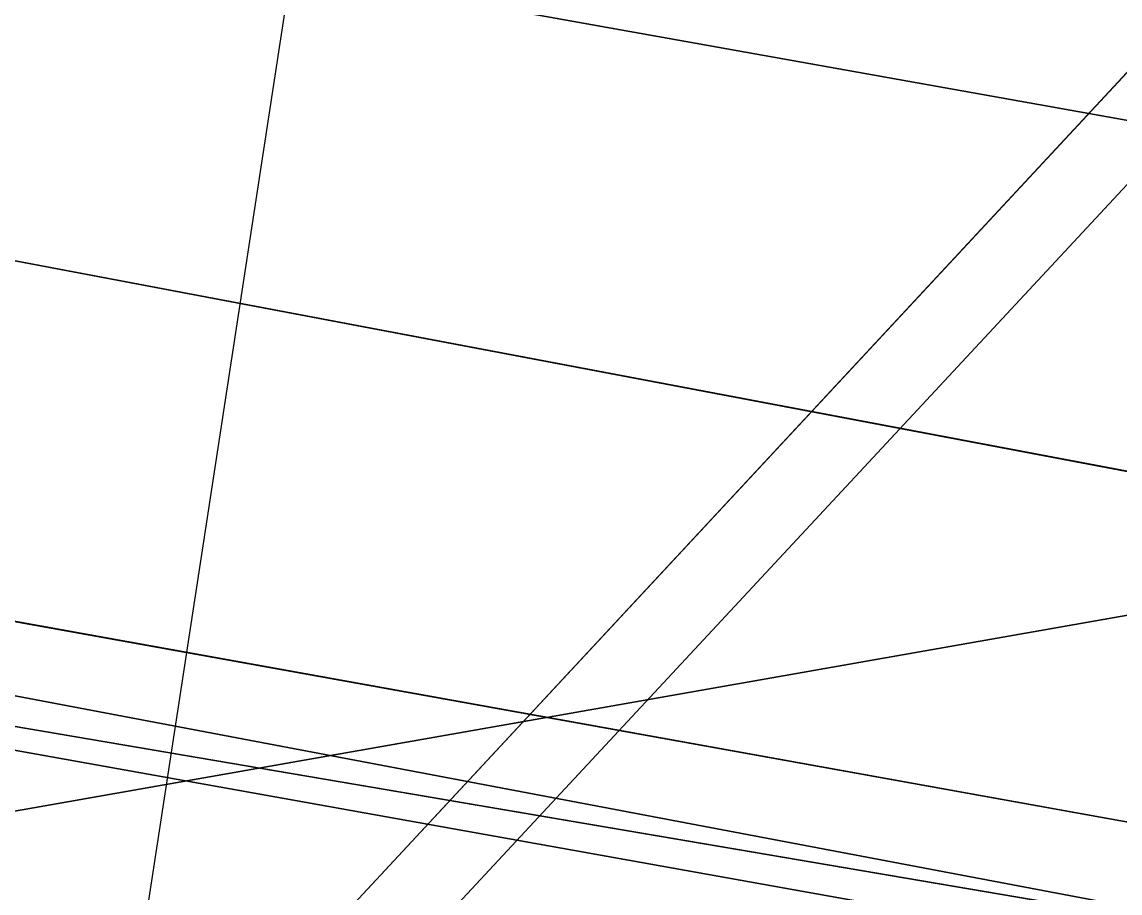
# Model space of a CAD drawing. Header units: metres. Extents: x 503497 to 504361, y 6966567 to 6966857.
# Drawn here: x 504125.481 to 504126.009, y 6966707.852 to 6966708.272 of the extents above; entities that cross this region are included whole.
import ezdxf

# ---------------------------------------------------------------- set-up
doc = ezdxf.new("R2010")
doc.units = ezdxf.units.M

msp = doc.modelspace()

# ---------------------------------------------------------------- linework, layer by layer
at = {"layer": 'SHADOW_APPROVED_20260111T072000'}
msp.add_lwpolyline([(504124.9683, 6966704.1079), (504125.9354, 6966710.4181), (504052.7616, 6966725.3221), (504051.7945, 6966719.0119), (504124.9683, 6966704.1079)], close=True, dxfattribs=at)
msp.add_lwpolyline([(504124.6436, 6966689.8311), (504125.6223, 6966696.1052), (504122.7613, 6966696.5515), (504123.3955, 6966700.6171), (504123.6735, 6966701.1907), (504124.1841, 6966701.6081), (504124.6865, 6966701.7525), (504126.4679, 6966701.5261), (504126.6349, 6966702.5968), (504125.8564, 6966702.7697), (504125.4218, 6966703.0603), (504125.0625, 6966703.6133), (504124.9683, 6966704.1079), (504125.9354, 6966710.4181), (504127.8093, 6966710.1258), (504128.3574, 6966713.6393), (504140.8554, 6966711.6898), (504140.8554, 6966711.6898), (504140.7719, 6966711.1544), (504144.1851, 6966710.622), (504144.5661, 6966713.0647), (504153.1826, 6966711.7206), (504152.9477, 6966710.2148), (504167.8718, 6966707.8869)], dxfattribs=at)
at = {"layer": 'SHADOW_APPROVED_20260114T072400'}
for points in [[(504124.9683, 6966704.1079), (504125.9354, 6966710.4181), (504053.927, 6966724.0568), (504052.9599, 6966717.7466), (504124.9683, 6966704.1079)], [(504169.7774, 6966699.9974), (504169.5259, 6966699.8139), (504097.5175, 6966713.4526), (504097.769, 6966713.6361), (504169.7774, 6966699.9974)], [(504169.5259, 6966699.8139), (504168.8949, 6966699.7238), (504096.8865, 6966713.3625), (504097.5175, 6966713.4526), (504169.5259, 6966699.8139)], [(504168.8949, 6966699.7238), (504168.6104, 6966697.9001), (504096.602, 6966711.5388), (504096.8865, 6966713.3625), (504168.8949, 6966699.7238)]]:
    msp.add_lwpolyline(points, close=True, dxfattribs=at)
msp.add_lwpolyline([(504124.6436, 6966689.8311), (504125.6223, 6966696.1052), (504122.7613, 6966696.5515), (504123.3955, 6966700.6171), (504123.6735, 6966701.1907), (504124.1841, 6966701.6081), (504124.6865, 6966701.7525), (504126.4679, 6966701.5261), (504126.6349, 6966702.5968), (504125.8564, 6966702.7697), (504125.4218, 6966703.0603), (504125.0625, 6966703.6133), (504124.9683, 6966704.1079), (504125.9354, 6966710.4181), (504127.8093, 6966710.1258), (504128.3574, 6966713.6393), (504140.8554, 6966711.6898), (504140.8554, 6966711.6898), (504140.7719, 6966711.1544), (504144.1851, 6966710.622), (504144.5661, 6966713.0647), (504153.1826, 6966711.7206), (504152.9477, 6966710.2148), (504167.8718, 6966707.8869)], dxfattribs=at)
at = {"layer": 'SHADOW_APPROVED_20260122T071500'}
for points in [[(504124.9683, 6966704.1079), (504125.9354, 6966710.4181), (504043.3689, 6966725.1862), (504042.4018, 6966718.876), (504124.9683, 6966704.1079)], [(504170.7929, 6966705.4089), (504170.0047, 6966700.3561), (504087.4382, 6966715.1242), (504088.2264, 6966720.177), (504170.7929, 6966705.4089)], [(504170.0047, 6966700.3561), (504169.7774, 6966699.9974), (504087.2109, 6966714.7655), (504087.4382, 6966715.1242), (504170.0047, 6966700.3561)], [(504169.7774, 6966699.9974), (504169.5259, 6966699.8139), (504086.9594, 6966714.582), (504087.2109, 6966714.7655), (504169.7774, 6966699.9974)]]:
    msp.add_lwpolyline(points, close=True, dxfattribs=at)
msp.add_lwpolyline([(504124.6436, 6966689.8311), (504125.6223, 6966696.1052), (504122.7613, 6966696.5515), (504123.3955, 6966700.6171), (504123.6735, 6966701.1907), (504124.1841, 6966701.6081), (504124.6865, 6966701.7525), (504126.4679, 6966701.5261), (504126.6349, 6966702.5968), (504125.8564, 6966702.7697), (504125.4218, 6966703.0603), (504125.0625, 6966703.6133), (504124.9683, 6966704.1079), (504125.9354, 6966710.4181), (504127.8093, 6966710.1258), (504128.3574, 6966713.6393), (504140.8554, 6966711.6898), (504140.8554, 6966711.6898), (504140.7719, 6966711.1544), (504144.1851, 6966710.622), (504144.5661, 6966713.0647), (504153.1826, 6966711.7206), (504152.9477, 6966710.2148), (504167.8718, 6966707.8869)], dxfattribs=at)
at = {"layer": 'SHADOW_APPROVED_20260124T072500'}
msp.add_lwpolyline([(504124.9683, 6966704.1079), (504125.9354, 6966710.4181), (504049.6923, 6966722.1331), (504048.7252, 6966715.8229), (504124.9683, 6966704.1079)], close=True, dxfattribs=at)
msp.add_lwpolyline([(504124.6436, 6966689.8311), (504125.6223, 6966696.1052), (504122.7613, 6966696.5515), (504123.3955, 6966700.6171), (504123.6735, 6966701.1907), (504124.1841, 6966701.6081), (504124.6865, 6966701.7525), (504126.4679, 6966701.5261), (504126.6349, 6966702.5968), (504125.8564, 6966702.7697), (504125.4218, 6966703.0603), (504125.0625, 6966703.6133), (504124.9683, 6966704.1079), (504125.9354, 6966710.4181), (504127.8093, 6966710.1258), (504128.3574, 6966713.6393), (504140.8554, 6966711.6898), (504140.8554, 6966711.6898), (504140.7719, 6966711.1544), (504144.1851, 6966710.622), (504144.5661, 6966713.0647), (504153.1826, 6966711.7206), (504152.9477, 6966710.2148), (504167.8718, 6966707.8869)], dxfattribs=at)
at = {"layer": 'SHADOW_APPROVED_20260126T071100'}
for points in [[(504124.9683, 6966704.1079), (504125.9354, 6966710.4181), (504037.5103, 6966725.4639), (504036.5432, 6966719.1537), (504124.9683, 6966704.1079)], [(504170.7929, 6966705.4089), (504170.0047, 6966700.3561), (504081.5796, 6966715.4019), (504082.3678, 6966720.4547), (504170.7929, 6966705.4089)], [(504170.0047, 6966700.3561), (504169.7774, 6966699.9974), (504081.3523, 6966715.0432), (504081.5796, 6966715.4019), (504170.0047, 6966700.3561)]]:
    msp.add_lwpolyline(points, close=True, dxfattribs=at)
msp.add_lwpolyline([(504124.6436, 6966689.8311), (504125.6223, 6966696.1052), (504122.7613, 6966696.5515), (504123.3955, 6966700.6171), (504123.6735, 6966701.1907), (504124.1841, 6966701.6081), (504124.6865, 6966701.7525), (504126.4679, 6966701.5261), (504126.6349, 6966702.5968), (504125.8564, 6966702.7697), (504125.4218, 6966703.0603), (504125.0625, 6966703.6133), (504124.9683, 6966704.1079), (504125.9354, 6966710.4181), (504127.8093, 6966710.1258), (504128.3574, 6966713.6393), (504140.8554, 6966711.6898), (504140.8554, 6966711.6898), (504140.7719, 6966711.1544), (504144.1851, 6966710.622), (504144.5661, 6966713.0647), (504153.1826, 6966711.7206), (504152.9477, 6966710.2148), (504167.8718, 6966707.8869)], dxfattribs=at)
at = {"layer": 'SHADOW_APPROVED_20260127T071900'}
msp.add_lwpolyline([(504124.9683, 6966704.1079), (504125.9354, 6966710.4181), (504043.5925, 6966722.9107), (504042.6254, 6966716.6005), (504124.9683, 6966704.1079)], close=True, dxfattribs=at)
msp.add_lwpolyline([(504124.6436, 6966689.8311), (504125.6223, 6966696.1052), (504122.7613, 6966696.5515), (504123.3955, 6966700.6171), (504123.6735, 6966701.1907), (504124.1841, 6966701.6081), (504124.6865, 6966701.7525), (504126.4679, 6966701.5261), (504126.6349, 6966702.5968), (504125.8564, 6966702.7697), (504125.4218, 6966703.0603), (504125.0625, 6966703.6133), (504124.9683, 6966704.1079), (504125.9354, 6966710.4181), (504127.8093, 6966710.1258), (504128.3574, 6966713.6393), (504140.8554, 6966711.6898), (504140.8554, 6966711.6898), (504140.7719, 6966711.1544), (504144.1851, 6966710.622), (504144.5661, 6966713.0647), (504153.1826, 6966711.7206), (504152.9477, 6966710.2148), (504167.8718, 6966707.8869)], dxfattribs=at)
at = {"layer": 'SHADOW_APPROVED_20260129T071100'}
msp.add_lwpolyline([(504124.9683, 6966704.1079), (504125.9354, 6966710.4181), (504035.4897, 6966724.6369), (504034.5226, 6966718.3267), (504124.9683, 6966704.1079)], close=True, dxfattribs=at)
msp.add_lwpolyline([(504124.6436, 6966689.8311), (504125.6223, 6966696.1052), (504122.7613, 6966696.5515), (504123.3955, 6966700.6171), (504123.6735, 6966701.1907), (504124.1841, 6966701.6081), (504124.6865, 6966701.7525), (504126.4679, 6966701.5261), (504126.6349, 6966702.5968), (504125.8564, 6966702.7697), (504125.4218, 6966703.0603), (504125.0625, 6966703.6133), (504124.9683, 6966704.1079), (504125.9354, 6966710.4181), (504127.8093, 6966710.1258), (504128.3574, 6966713.6393), (504140.8554, 6966711.6898), (504140.8554, 6966711.6898), (504140.7719, 6966711.1544), (504144.1851, 6966710.622), (504144.5661, 6966713.0647), (504153.1826, 6966711.7206), (504152.9477, 6966710.2148), (504167.8718, 6966707.8869)], dxfattribs=at)
at = {"layer": 'SHADOW_APPROVED_20260130T071100'}
msp.add_lwpolyline([(504124.9683, 6966704.1079), (504125.9354, 6966710.4181), (504034.8035, 6966724.3323), (504033.8364, 6966718.0221), (504124.9683, 6966704.1079)], close=True, dxfattribs=at)
msp.add_lwpolyline([(504124.6436, 6966689.8311), (504125.6223, 6966696.1052), (504122.7613, 6966696.5515), (504123.3955, 6966700.6171), (504123.6735, 6966701.1907), (504124.1841, 6966701.6081), (504124.6865, 6966701.7525), (504126.4679, 6966701.5261), (504126.6349, 6966702.5968), (504125.8564, 6966702.7697), (504125.4218, 6966703.0603), (504125.0625, 6966703.6133), (504124.9683, 6966704.1079), (504125.9354, 6966710.4181), (504127.8093, 6966710.1258), (504128.3574, 6966713.6393), (504140.8554, 6966711.6898), (504140.8554, 6966711.6898), (504140.7719, 6966711.1544), (504144.1851, 6966710.622), (504144.5661, 6966713.0647), (504153.1826, 6966711.7206), (504152.9477, 6966710.2148), (504167.8718, 6966707.8869)], dxfattribs=at)
at = {"layer": 'SHADOW_APPROVED_20260203T070000'}
msp.add_lwpolyline([(504124.9683, 6966704.1079), (504125.9354, 6966710.4181), (504019.9112, 6966726.7195), (504018.9441, 6966720.4093), (504124.9683, 6966704.1079)], close=True, dxfattribs=at)
msp.add_lwpolyline([(504124.6436, 6966689.8311), (504125.6223, 6966696.1052), (504122.7613, 6966696.5515), (504123.3955, 6966700.6171), (504123.6735, 6966701.1907), (504124.1841, 6966701.6081), (504124.6865, 6966701.7525), (504126.4679, 6966701.5261), (504126.6349, 6966702.5968), (504125.8564, 6966702.7697), (504125.4218, 6966703.0603), (504125.0625, 6966703.6133), (504124.9683, 6966704.1079), (504125.9354, 6966710.4181), (504127.8093, 6966710.1258), (504128.3574, 6966713.6393), (504140.8554, 6966711.6898), (504140.8554, 6966711.6898), (504140.7719, 6966711.1544), (504144.1851, 6966710.622), (504144.5661, 6966713.0647), (504153.1826, 6966711.7206), (504152.9477, 6966710.2148), (504167.8718, 6966707.8869)], dxfattribs=at)
at = {"layer": 'SHADOW_APPROVED_20260314T074000'}
msp.add_lwpolyline([(504124.6436, 6966689.8311), (504125.6223, 6966696.1052), (504122.7613, 6966696.5515), (504123.3955, 6966700.6171), (504123.6735, 6966701.1907), (504124.1841, 6966701.6081), (504124.6865, 6966701.7525), (504126.4679, 6966701.5261), (504126.6349, 6966702.5968), (504125.8564, 6966702.7697), (504125.4218, 6966703.0603), (504125.0625, 6966703.6133), (504124.9683, 6966704.1079), (504125.9354, 6966710.4181), (504127.8093, 6966710.1258), (504128.3574, 6966713.6393), (504140.8554, 6966711.6898), (504140.8554, 6966711.6898), (504140.7719, 6966711.1544), (504144.1851, 6966710.622), (504144.5661, 6966713.0647), (504153.1826, 6966711.7206), (504152.9477, 6966710.2148), (504167.8718, 6966707.8869)], dxfattribs=at)
for points in [[(504137.1539, 6966693.1239), (504139.8525, 6966710.4238), (504044.338, 6966693.6006), (504041.6394, 6966676.3007), (504137.1539, 6966693.1239)], [(504139.8525, 6966710.4238), (504143.9181, 6966709.7896), (504048.4036, 6966692.9664), (504044.338, 6966693.6006), (504139.8525, 6966710.4238)], [(504139.8525, 6966710.4238), (504139.8525, 6966710.4238), (504044.338, 6966693.6006), (504044.338, 6966693.6006), (504139.8525, 6966710.4238)], [(504124.9683, 6966704.1079), (504125.9354, 6966710.4181), (504038.1809, 6966694.9617), (504037.2138, 6966688.6515), (504124.9683, 6966704.1079)]]:
    msp.add_lwpolyline(points, close=True, dxfattribs=at)
at = {"layer": 'SHADOW_APPROVED_20260426T070000'}
msp.add_lwpolyline([(504124.6436, 6966689.8311), (504125.6223, 6966696.1052), (504122.7613, 6966696.5515), (504123.3955, 6966700.6171), (504123.6735, 6966701.1907), (504124.1841, 6966701.6081), (504124.6865, 6966701.7525), (504126.4679, 6966701.5261), (504126.6349, 6966702.5968), (504125.8564, 6966702.7697), (504125.4218, 6966703.0603), (504125.0625, 6966703.6133), (504124.9683, 6966704.1079), (504125.9354, 6966710.4181), (504127.8093, 6966710.1258), (504128.3574, 6966713.6393), (504140.8554, 6966711.6898), (504140.8554, 6966711.6898), (504140.7719, 6966711.1544), (504144.1851, 6966710.622), (504144.5661, 6966713.0647), (504153.1826, 6966711.7206), (504152.9477, 6966710.2148), (504167.8718, 6966707.8869)], dxfattribs=at)
msp.add_lwpolyline([(504124.9683, 6966704.1079), (504125.9354, 6966710.4181), (503908.8078, 6966628.3563), (503907.8407, 6966622.0461), (504124.9683, 6966704.1079)], close=True, dxfattribs=at)
at = {"layer": 'SHADOW_APPROVED_20260621T090000'}
for points in [[(504146.9294, 6966730.7425), (504146.7781, 6966729.7721), (504082.7917, 6966660.9576), (504082.943, 6966661.928), (504146.9294, 6966730.7425)], [(504149.9912, 6966730.2649), (504146.9294, 6966730.7425), (504082.943, 6966661.928), (504086.0048, 6966661.4504), (504149.9912, 6966730.2649)], [(504127.8093, 6966710.1258), (504128.3574, 6966713.6393), (504069.8411, 6966650.7077), (504069.293, 6966647.1942), (504127.8093, 6966710.1258)], [(504124.9683, 6966704.1079), (504125.9354, 6966710.4181), (504067.4191, 6966647.4865), (504066.452, 6966641.1763), (504124.9683, 6966704.1079)], [(504125.9354, 6966710.4181), (504127.8093, 6966710.1258), (504069.293, 6966647.1942), (504067.4191, 6966647.4865), (504125.9354, 6966710.4181)]]:
    msp.add_lwpolyline(points, close=True, dxfattribs=at)
msp.add_lwpolyline([(504124.6436, 6966689.8311), (504125.6223, 6966696.1052), (504122.7613, 6966696.5515), (504123.3955, 6966700.6171), (504123.6735, 6966701.1907), (504124.1841, 6966701.6081), (504124.6865, 6966701.7525), (504126.4679, 6966701.5261), (504126.6349, 6966702.5968), (504125.8564, 6966702.7697), (504125.4218, 6966703.0603), (504125.0625, 6966703.6133), (504124.9683, 6966704.1079), (504125.9354, 6966710.4181), (504127.8093, 6966710.1258), (504128.3574, 6966713.6393), (504140.8554, 6966711.6898), (504140.8554, 6966711.6898), (504140.7719, 6966711.1544), (504144.1851, 6966710.622), (504144.5661, 6966713.0647), (504153.1826, 6966711.7206), (504152.9477, 6966710.2148), (504167.8718, 6966707.8869)], dxfattribs=at)
at = {"layer": 'SHADOW_APPROVED_20260621T120000'}
msp.add_lwpolyline([(504124.6436, 6966689.8311), (504125.6223, 6966696.1052), (504122.7613, 6966696.5515), (504123.3955, 6966700.6171), (504123.6735, 6966701.1907), (504124.1841, 6966701.6081), (504124.6865, 6966701.7525), (504126.4679, 6966701.5261), (504126.6349, 6966702.5968), (504125.8564, 6966702.7697), (504125.4218, 6966703.0603), (504125.0625, 6966703.6133), (504124.9683, 6966704.1079), (504125.9354, 6966710.4181), (504127.8093, 6966710.1258), (504128.3574, 6966713.6393), (504140.8554, 6966711.6898), (504140.8554, 6966711.6898), (504140.7719, 6966711.1544), (504144.1851, 6966710.622), (504144.5661, 6966713.0647), (504153.1826, 6966711.7206), (504152.9477, 6966710.2148), (504167.8718, 6966707.8869)], dxfattribs=at)
msp.add_lwpolyline([(504124.9683, 6966704.1079), (504125.9354, 6966710.4181), (504128.5564, 6966661.7453), (504127.5893, 6966655.4351), (504124.9683, 6966704.1079)], close=True, dxfattribs=at)
at = {"layer": 'SHADOW_APPROVED_20260621T140000'}
msp.add_lwpolyline([(504124.6436, 6966689.8311), (504125.6223, 6966696.1052), (504122.7613, 6966696.5515), (504123.3955, 6966700.6171), (504123.6735, 6966701.1907), (504124.1841, 6966701.6081), (504124.6865, 6966701.7525), (504126.4679, 6966701.5261), (504126.6349, 6966702.5968), (504125.8564, 6966702.7697), (504125.4218, 6966703.0603), (504125.0625, 6966703.6133), (504124.9683, 6966704.1079), (504125.9354, 6966710.4181), (504127.8093, 6966710.1258), (504128.3574, 6966713.6393), (504140.8554, 6966711.6898), (504140.8554, 6966711.6898), (504140.7719, 6966711.1544), (504144.1851, 6966710.622), (504144.5661, 6966713.0647), (504153.1826, 6966711.7206), (504152.9477, 6966710.2148), (504167.8718, 6966707.8869)], dxfattribs=at)
msp.add_lwpolyline([(504124.9683, 6966704.1079), (504125.9354, 6966710.4181), (504164.8451, 6966654.6121), (504163.878, 6966648.3019), (504124.9683, 6966704.1079)], close=True, dxfattribs=at)
at = {"layer": 'SHADOW_APPROVED_20260621T150000'}
msp.add_lwpolyline([(504124.6436, 6966689.8311), (504125.6223, 6966696.1052), (504122.7613, 6966696.5515), (504123.3955, 6966700.6171), (504123.6735, 6966701.1907), (504124.1841, 6966701.6081), (504124.6865, 6966701.7525), (504126.4679, 6966701.5261), (504126.6349, 6966702.5968), (504125.8564, 6966702.7697), (504125.4218, 6966703.0603), (504125.0625, 6966703.6133), (504124.9683, 6966704.1079), (504125.9354, 6966710.4181), (504127.8093, 6966710.1258), (504128.3574, 6966713.6393), (504140.8554, 6966711.6898), (504140.8554, 6966711.6898), (504140.7719, 6966711.1544), (504144.1851, 6966710.622), (504144.5661, 6966713.0647), (504153.1826, 6966711.7206), (504152.9477, 6966710.2148), (504167.8718, 6966707.8869)], dxfattribs=at)
msp.add_lwpolyline([(504124.9683, 6966704.1079), (504125.9354, 6966710.4181), (504199.2155, 6966641.4153), (504198.2484, 6966635.1051), (504124.9683, 6966704.1079)], close=True, dxfattribs=at)
at = {"layer": 'SHADOW_APPROVED_20260621T160000'}
msp.add_lwpolyline([(504124.6436, 6966689.8311), (504125.6223, 6966696.1052), (504122.7613, 6966696.5515), (504123.3955, 6966700.6171), (504123.6735, 6966701.1907), (504124.1841, 6966701.6081), (504124.6865, 6966701.7525), (504126.4679, 6966701.5261), (504126.6349, 6966702.5968), (504125.8564, 6966702.7697), (504125.4218, 6966703.0603), (504125.0625, 6966703.6133), (504124.9683, 6966704.1079), (504125.9354, 6966710.4181), (504127.8093, 6966710.1258), (504128.3574, 6966713.6393), (504140.8554, 6966711.6898), (504140.8554, 6966711.6898), (504140.7719, 6966711.1544), (504144.1851, 6966710.622), (504144.5661, 6966713.0647), (504153.1826, 6966711.7206), (504152.9477, 6966710.2148), (504167.8718, 6966707.8869)], dxfattribs=at)
msp.add_lwpolyline([(504124.9683, 6966704.1079), (504125.9354, 6966710.4181), (504294.1916, 6966597.3183), (504293.2245, 6966591.0081), (504124.9683, 6966704.1079)], close=True, dxfattribs=at)
at = {"layer": 'SHADOW_APPROVED_20261019T053000'}
msp.add_lwpolyline([(504124.9683, 6966704.1079), (504125.9354, 6966710.4181), (503549.1797, 6966802.5509), (503548.2126, 6966796.2407), (504124.9683, 6966704.1079)], close=True, dxfattribs=at)
msp.add_lwpolyline([(504124.6436, 6966689.8311), (504125.6223, 6966696.1052), (504122.7613, 6966696.5515), (504123.3955, 6966700.6171), (504123.6735, 6966701.1907), (504124.1841, 6966701.6081), (504124.6865, 6966701.7525), (504126.4679, 6966701.5261), (504126.6349, 6966702.5968), (504125.8564, 6966702.7697), (504125.4218, 6966703.0603), (504125.0625, 6966703.6133), (504124.9683, 6966704.1079), (504125.9354, 6966710.4181), (504127.8093, 6966710.1258), (504128.3574, 6966713.6393), (504140.8554, 6966711.6898), (504140.8554, 6966711.6898), (504140.7719, 6966711.1544), (504144.1851, 6966710.622), (504144.5661, 6966713.0647), (504153.1826, 6966711.7206), (504152.9477, 6966710.2148), (504167.8718, 6966707.8869)], dxfattribs=at)
at = {"layer": 'SHADOW_APPROVED_20261112T063500'}
msp.add_lwpolyline([(504124.9683, 6966704.1079), (504125.9354, 6966710.4181), (504027.6571, 6966726.3723), (504026.69, 6966720.0621), (504124.9683, 6966704.1079)], close=True, dxfattribs=at)
msp.add_lwpolyline([(504124.6436, 6966689.8311), (504125.6223, 6966696.1052), (504122.7613, 6966696.5515), (504123.3955, 6966700.6171), (504123.6735, 6966701.1907), (504124.1841, 6966701.6081), (504124.6865, 6966701.7525), (504126.4679, 6966701.5261), (504126.6349, 6966702.5968), (504125.8564, 6966702.7697), (504125.4218, 6966703.0603), (504125.0625, 6966703.6133), (504124.9683, 6966704.1079), (504125.9354, 6966710.4181), (504127.8093, 6966710.1258), (504128.3574, 6966713.6393), (504140.8554, 6966711.6898), (504140.8554, 6966711.6898), (504140.7719, 6966711.1544), (504144.1851, 6966710.622), (504144.5661, 6966713.0647), (504153.1826, 6966711.7206), (504152.9477, 6966710.2148), (504167.8718, 6966707.8869)], dxfattribs=at)
at = {"layer": 'SHADOW_APPROVED_20261113T063500'}
msp.add_lwpolyline([(504124.9683, 6966704.1079), (504125.9354, 6966710.4181), (504028.1253, 6966726.7878), (504027.1582, 6966720.4776), (504124.9683, 6966704.1079)], close=True, dxfattribs=at)
msp.add_lwpolyline([(504124.6436, 6966689.8311), (504125.6223, 6966696.1052), (504122.7613, 6966696.5515), (504123.3955, 6966700.6171), (504123.6735, 6966701.1907), (504124.1841, 6966701.6081), (504124.6865, 6966701.7525), (504126.4679, 6966701.5261), (504126.6349, 6966702.5968), (504125.8564, 6966702.7697), (504125.4218, 6966703.0603), (504125.0625, 6966703.6133), (504124.9683, 6966704.1079), (504125.9354, 6966710.4181), (504127.8093, 6966710.1258), (504128.3574, 6966713.6393), (504140.8554, 6966711.6898), (504140.8554, 6966711.6898), (504140.7719, 6966711.1544), (504144.1851, 6966710.622), (504144.5661, 6966713.0647), (504153.1826, 6966711.7206), (504152.9477, 6966710.2148), (504167.8718, 6966707.8869)], dxfattribs=at)
at = {"layer": 'SHADOW_APPROVED_20261122T065200'}
for points in [[(504124.9683, 6966704.1079), (504125.9354, 6966710.4181), (504045.7713, 6966724.8689), (504044.8042, 6966718.5587), (504124.9683, 6966704.1079)], [(504170.0047, 6966700.3561), (504169.7774, 6966699.9974), (504089.6133, 6966714.4482), (504089.8406, 6966714.8069), (504170.0047, 6966700.3561)], [(504169.7774, 6966699.9974), (504169.5259, 6966699.8139), (504089.3618, 6966714.2647), (504089.6133, 6966714.4482), (504169.7774, 6966699.9974)]]:
    msp.add_lwpolyline(points, close=True, dxfattribs=at)
msp.add_lwpolyline([(504124.6436, 6966689.8311), (504125.6223, 6966696.1052), (504122.7613, 6966696.5515), (504123.3955, 6966700.6171), (504123.6735, 6966701.1907), (504124.1841, 6966701.6081), (504124.6865, 6966701.7525), (504126.4679, 6966701.5261), (504126.6349, 6966702.5968), (504125.8564, 6966702.7697), (504125.4218, 6966703.0603), (504125.0625, 6966703.6133), (504124.9683, 6966704.1079), (504125.9354, 6966710.4181), (504127.8093, 6966710.1258), (504128.3574, 6966713.6393), (504140.8554, 6966711.6898), (504140.8554, 6966711.6898), (504140.7719, 6966711.1544), (504144.1851, 6966710.622), (504144.5661, 6966713.0647), (504153.1826, 6966711.7206), (504152.9477, 6966710.2148), (504167.8718, 6966707.8869)], dxfattribs=at)
at = {"layer": 'SHADOW_APPROVED_20261123T070300'}
msp.add_lwpolyline([(504124.9683, 6966704.1079), (504125.9354, 6966710.4181), (504053.5385, 6966722.4246), (504052.5714, 6966716.1144), (504124.9683, 6966704.1079)], close=True, dxfattribs=at)
msp.add_lwpolyline([(504124.6436, 6966689.8311), (504125.6223, 6966696.1052), (504122.7613, 6966696.5515), (504123.3955, 6966700.6171), (504123.6735, 6966701.1907), (504124.1841, 6966701.6081), (504124.6865, 6966701.7525), (504126.4679, 6966701.5261), (504126.6349, 6966702.5968), (504125.8564, 6966702.7697), (504125.4218, 6966703.0603), (504125.0625, 6966703.6133), (504124.9683, 6966704.1079), (504125.9354, 6966710.4181), (504127.8093, 6966710.1258), (504128.3574, 6966713.6393), (504140.8554, 6966711.6898), (504140.8554, 6966711.6898), (504140.7719, 6966711.1544), (504144.1851, 6966710.622), (504144.5661, 6966713.0647), (504153.1826, 6966711.7206), (504152.9477, 6966710.2148), (504167.8718, 6966707.8869)], dxfattribs=at)
at = {"layer": 'SHADOW_APPROVED_20261221T090000'}
msp.add_lwpolyline([(504124.6436, 6966689.8311), (504125.6223, 6966696.1052), (504122.7613, 6966696.5515), (504123.3955, 6966700.6171), (504123.6735, 6966701.1907), (504124.1841, 6966701.6081), (504124.6865, 6966701.7525), (504126.4679, 6966701.5261), (504126.6349, 6966702.5968), (504125.8564, 6966702.7697), (504125.4218, 6966703.0603), (504125.0625, 6966703.6133), (504124.9683, 6966704.1079), (504125.9354, 6966710.4181), (504127.8093, 6966710.1258), (504128.3574, 6966713.6393), (504140.8554, 6966711.6898), (504140.8554, 6966711.6898), (504140.7719, 6966711.1544), (504144.1851, 6966710.622), (504144.5661, 6966713.0647), (504153.1826, 6966711.7206), (504152.9477, 6966710.2148), (504167.8718, 6966707.8869)], dxfattribs=at)
msp.add_lwpolyline([(504124.9683, 6966704.1079), (504125.9354, 6966710.4181), (504095.6807, 6966712.2175), (504094.7136, 6966705.9073), (504124.9683, 6966704.1079)], close=True, dxfattribs=at)
at = {"layer": 'SHADOW_APPROVED_20261221T120000'}
msp.add_lwpolyline([(504124.6436, 6966689.8311), (504125.6223, 6966696.1052), (504122.7613, 6966696.5515), (504123.3955, 6966700.6171), (504123.6735, 6966701.1907), (504124.1841, 6966701.6081), (504124.6865, 6966701.7525), (504126.4679, 6966701.5261), (504126.6349, 6966702.5968), (504125.8564, 6966702.7697), (504125.4218, 6966703.0603), (504125.0625, 6966703.6133), (504124.9683, 6966704.1079), (504125.9354, 6966710.4181), (504127.8093, 6966710.1258), (504128.3574, 6966713.6393), (504140.8554, 6966711.6898), (504140.8554, 6966711.6898), (504140.7719, 6966711.1544), (504144.1851, 6966710.622), (504144.5661, 6966713.0647), (504153.1826, 6966711.7206), (504152.9477, 6966710.2148), (504167.8718, 6966707.8869)], dxfattribs=at)
msp.add_lwpolyline([(504124.9683, 6966704.1079), (504125.9354, 6966710.4181), (504128.2079, 6966707.6873), (504127.2408, 6966701.3771), (504124.9683, 6966704.1079)], close=True, dxfattribs=at)
at = {"layer": 'SHADOW_APPROVED_20261221T150000'}
msp.add_lwpolyline([(504124.9683, 6966704.1079), (504125.9354, 6966710.4181), (504163.6293, 6966714.4384), (504162.6622, 6966708.1282), (504124.9683, 6966704.1079)], close=True, dxfattribs=at)
msp.add_lwpolyline([(504124.6436, 6966689.8311), (504125.6223, 6966696.1052), (504122.7613, 6966696.5515), (504123.3955, 6966700.6171), (504123.6735, 6966701.1907), (504124.1841, 6966701.6081), (504124.6865, 6966701.7525), (504126.4679, 6966701.5261), (504126.6349, 6966702.5968), (504125.8564, 6966702.7697), (504125.4218, 6966703.0603), (504125.0625, 6966703.6133), (504124.9683, 6966704.1079), (504125.9354, 6966710.4181), (504127.8093, 6966710.1258), (504128.3574, 6966713.6393), (504140.8554, 6966711.6898), (504140.8554, 6966711.6898), (504140.7719, 6966711.1544), (504144.1851, 6966710.622), (504144.5661, 6966713.0647), (504153.1826, 6966711.7206), (504152.9477, 6966710.2148), (504167.8718, 6966707.8869)], dxfattribs=at)
at = {"layer": 'SHADOW_APPROVED_20261221T160000'}
msp.add_lwpolyline([(504124.9683, 6966704.1079), (504125.9354, 6966710.4181), (504185.4972, 6966722.3699), (504184.5301, 6966716.0597), (504124.9683, 6966704.1079)], close=True, dxfattribs=at)
msp.add_lwpolyline([(504124.6436, 6966689.8311), (504125.6223, 6966696.1052), (504122.7613, 6966696.5515), (504123.3955, 6966700.6171), (504123.6735, 6966701.1907), (504124.1841, 6966701.6081), (504124.6865, 6966701.7525), (504126.4679, 6966701.5261), (504126.6349, 6966702.5968), (504125.8564, 6966702.7697), (504125.4218, 6966703.0603), (504125.0625, 6966703.6133), (504124.9683, 6966704.1079), (504125.9354, 6966710.4181), (504127.8093, 6966710.1258), (504128.3574, 6966713.6393), (504140.8554, 6966711.6898), (504140.8554, 6966711.6898), (504140.7719, 6966711.1544), (504144.1851, 6966710.622), (504144.5661, 6966713.0647), (504153.1826, 6966711.7206), (504152.9477, 6966710.2148), (504167.8718, 6966707.8869)], dxfattribs=at)
at = {"layer": 'SHADOW_APPROVED_20261221T170000'}
msp.add_lwpolyline([(504124.9683, 6966704.1079), (504125.9354, 6966710.4181), (504229.1353, 6966741.3057), (504228.1682, 6966734.9955), (504124.9683, 6966704.1079)], close=True, dxfattribs=at)
msp.add_lwpolyline([(504124.6436, 6966689.8311), (504125.6223, 6966696.1052), (504122.7613, 6966696.5515), (504123.3955, 6966700.6171), (504123.6735, 6966701.1907), (504124.1841, 6966701.6081), (504124.6865, 6966701.7525), (504126.4679, 6966701.5261), (504126.6349, 6966702.5968), (504125.8564, 6966702.7697), (504125.4218, 6966703.0603), (504125.0625, 6966703.6133), (504124.9683, 6966704.1079), (504125.9354, 6966710.4181), (504127.8093, 6966710.1258), (504128.3574, 6966713.6393), (504140.8554, 6966711.6898), (504140.8554, 6966711.6898), (504140.7719, 6966711.1544), (504144.1851, 6966710.622), (504144.5661, 6966713.0647), (504153.1826, 6966711.7206), (504152.9477, 6966710.2148), (504167.8718, 6966707.8869)], dxfattribs=at)
at = {"layer": 'SHADOW_COMPARATOR_RL48_20260111T072000'}
msp.add_lwpolyline([(504124.9683, 6966704.1079), (504125.9354, 6966710.4181), (504080.3081, 6966719.7115), (504079.341, 6966713.4013), (504124.9683, 6966704.1079)], close=True, dxfattribs=at)
msp.add_lwpolyline([(504124.6436, 6966689.8311), (504125.6223, 6966696.1052), (504122.7613, 6966696.5515), (504123.3955, 6966700.6171), (504123.6735, 6966701.1907), (504124.1841, 6966701.6081), (504124.6865, 6966701.7525), (504126.4679, 6966701.5261), (504126.6349, 6966702.5968), (504125.8564, 6966702.7697), (504125.4218, 6966703.0603), (504125.0625, 6966703.6133), (504124.9683, 6966704.1079), (504125.9354, 6966710.4181), (504127.8093, 6966710.1258), (504128.3574, 6966713.6393), (504140.8554, 6966711.6898), (504140.8554, 6966711.6898), (504140.7719, 6966711.1544), (504144.1851, 6966710.622), (504144.5661, 6966713.0647), (504153.1826, 6966711.7206), (504152.9477, 6966710.2148), (504167.8718, 6966707.8869)], dxfattribs=at)
at = {"layer": 'SHADOW_COMPARATOR_RL48_20260114T072400'}
for points in [[(504124.9683, 6966704.1079), (504125.9354, 6966710.4181), (504081.0348, 6966718.9225), (504080.0677, 6966712.6123), (504124.9683, 6966704.1079)], [(504169.7774, 6966699.9974), (504169.5259, 6966699.8139), (504124.6253, 6966708.3183), (504124.8768, 6966708.5018), (504169.7774, 6966699.9974)], [(504169.5259, 6966699.8139), (504168.8949, 6966699.7238), (504123.9943, 6966708.2282), (504124.6253, 6966708.3183), (504169.5259, 6966699.8139)], [(504168.8949, 6966699.7238), (504168.6104, 6966697.9001), (504123.7098, 6966706.4045), (504123.9943, 6966708.2282), (504168.8949, 6966699.7238)]]:
    msp.add_lwpolyline(points, close=True, dxfattribs=at)
msp.add_lwpolyline([(504124.6436, 6966689.8311), (504125.6223, 6966696.1052), (504122.7613, 6966696.5515), (504123.3955, 6966700.6171), (504123.6735, 6966701.1907), (504124.1841, 6966701.6081), (504124.6865, 6966701.7525), (504126.4679, 6966701.5261), (504126.6349, 6966702.5968), (504125.8564, 6966702.7697), (504125.4218, 6966703.0603), (504125.0625, 6966703.6133), (504124.9683, 6966704.1079), (504125.9354, 6966710.4181), (504127.8093, 6966710.1258), (504128.3574, 6966713.6393), (504140.8554, 6966711.6898), (504140.8554, 6966711.6898), (504140.7719, 6966711.1544), (504144.1851, 6966710.622), (504144.5661, 6966713.0647), (504153.1826, 6966711.7206), (504152.9477, 6966710.2148), (504167.8718, 6966707.8869)], dxfattribs=at)
at = {"layer": 'SHADOW_COMPARATOR_RL48_20260122T071500'}
for points in [[(504124.9683, 6966704.1079), (504125.9354, 6966710.4181), (504074.4513, 6966719.6267), (504073.4842, 6966713.3165), (504124.9683, 6966704.1079)], [(504170.7929, 6966705.4089), (504170.0047, 6966700.3561), (504118.5206, 6966709.5647), (504119.3088, 6966714.6175), (504170.7929, 6966705.4089)], [(504170.0047, 6966700.3561), (504169.7774, 6966699.9974), (504118.2933, 6966709.206), (504118.5206, 6966709.5647), (504170.0047, 6966700.3561)], [(504169.7774, 6966699.9974), (504169.5259, 6966699.8139), (504118.0418, 6966709.0225), (504118.2933, 6966709.206), (504169.7774, 6966699.9974)]]:
    msp.add_lwpolyline(points, close=True, dxfattribs=at)
msp.add_lwpolyline([(504124.6436, 6966689.8311), (504125.6223, 6966696.1052), (504122.7613, 6966696.5515), (504123.3955, 6966700.6171), (504123.6735, 6966701.1907), (504124.1841, 6966701.6081), (504124.6865, 6966701.7525), (504126.4679, 6966701.5261), (504126.6349, 6966702.5968), (504125.8564, 6966702.7697), (504125.4218, 6966703.0603), (504125.0625, 6966703.6133), (504124.9683, 6966704.1079), (504125.9354, 6966710.4181), (504127.8093, 6966710.1258), (504128.3574, 6966713.6393), (504140.8554, 6966711.6898), (504140.8554, 6966711.6898), (504140.7719, 6966711.1544), (504144.1851, 6966710.622), (504144.5661, 6966713.0647), (504153.1826, 6966711.7206), (504152.9477, 6966710.2148), (504167.8718, 6966707.8869)], dxfattribs=at)
at = {"layer": 'SHADOW_COMPARATOR_RL48_20260124T072500'}
msp.add_lwpolyline([(504124.9683, 6966704.1079), (504125.9354, 6966710.4181), (504078.3942, 6966717.723), (504077.4271, 6966711.4128), (504124.9683, 6966704.1079)], close=True, dxfattribs=at)
msp.add_lwpolyline([(504124.6436, 6966689.8311), (504125.6223, 6966696.1052), (504122.7613, 6966696.5515), (504123.3955, 6966700.6171), (504123.6735, 6966701.1907), (504124.1841, 6966701.6081), (504124.6865, 6966701.7525), (504126.4679, 6966701.5261), (504126.6349, 6966702.5968), (504125.8564, 6966702.7697), (504125.4218, 6966703.0603), (504125.0625, 6966703.6133), (504124.9683, 6966704.1079), (504125.9354, 6966710.4181), (504127.8093, 6966710.1258), (504128.3574, 6966713.6393), (504140.8554, 6966711.6898), (504140.8554, 6966711.6898), (504140.7719, 6966711.1544), (504144.1851, 6966710.622), (504144.5661, 6966713.0647), (504153.1826, 6966711.7206), (504152.9477, 6966710.2148), (504167.8718, 6966707.8869)], dxfattribs=at)
at = {"layer": 'SHADOW_COMPARATOR_RL48_20260126T071100'}
for points in [[(504124.9683, 6966704.1079), (504125.9354, 6966710.4181), (504070.7982, 6966719.7999), (504069.8311, 6966713.4897), (504124.9683, 6966704.1079)], [(504170.7929, 6966705.4089), (504170.0047, 6966700.3561), (504114.8675, 6966709.7379), (504115.6557, 6966714.7907), (504170.7929, 6966705.4089)], [(504170.0047, 6966700.3561), (504169.7774, 6966699.9974), (504114.6402, 6966709.3792), (504114.8675, 6966709.7379), (504170.0047, 6966700.3561)]]:
    msp.add_lwpolyline(points, close=True, dxfattribs=at)
msp.add_lwpolyline([(504124.6436, 6966689.8311), (504125.6223, 6966696.1052), (504122.7613, 6966696.5515), (504123.3955, 6966700.6171), (504123.6735, 6966701.1907), (504124.1841, 6966701.6081), (504124.6865, 6966701.7525), (504126.4679, 6966701.5261), (504126.6349, 6966702.5968), (504125.8564, 6966702.7697), (504125.4218, 6966703.0603), (504125.0625, 6966703.6133), (504124.9683, 6966704.1079), (504125.9354, 6966710.4181), (504127.8093, 6966710.1258), (504128.3574, 6966713.6393), (504140.8554, 6966711.6898), (504140.8554, 6966711.6898), (504140.7719, 6966711.1544), (504144.1851, 6966710.622), (504144.5661, 6966713.0647), (504153.1826, 6966711.7206), (504152.9477, 6966710.2148), (504167.8718, 6966707.8869)], dxfattribs=at)
at = {"layer": 'SHADOW_COMPARATOR_RL48_20260127T071900'}
msp.add_lwpolyline([(504124.9683, 6966704.1079), (504125.9354, 6966710.4181), (504074.5907, 6966718.2078), (504073.6236, 6966711.8976), (504124.9683, 6966704.1079)], close=True, dxfattribs=at)
msp.add_lwpolyline([(504124.6436, 6966689.8311), (504125.6223, 6966696.1052), (504122.7613, 6966696.5515), (504123.3955, 6966700.6171), (504123.6735, 6966701.1907), (504124.1841, 6966701.6081), (504124.6865, 6966701.7525), (504126.4679, 6966701.5261), (504126.6349, 6966702.5968), (504125.8564, 6966702.7697), (504125.4218, 6966703.0603), (504125.0625, 6966703.6133), (504124.9683, 6966704.1079), (504125.9354, 6966710.4181), (504127.8093, 6966710.1258), (504128.3574, 6966713.6393), (504140.8554, 6966711.6898), (504140.8554, 6966711.6898), (504140.7719, 6966711.1544), (504144.1851, 6966710.622), (504144.5661, 6966713.0647), (504153.1826, 6966711.7206), (504152.9477, 6966710.2148), (504167.8718, 6966707.8869)], dxfattribs=at)
at = {"layer": 'SHADOW_COMPARATOR_RL48_20260129T071100'}
msp.add_lwpolyline([(504124.9683, 6966704.1079), (504125.9354, 6966710.4181), (504069.5382, 6966719.2842), (504068.5711, 6966712.974), (504124.9683, 6966704.1079)], close=True, dxfattribs=at)
msp.add_lwpolyline([(504124.6436, 6966689.8311), (504125.6223, 6966696.1052), (504122.7613, 6966696.5515), (504123.3955, 6966700.6171), (504123.6735, 6966701.1907), (504124.1841, 6966701.6081), (504124.6865, 6966701.7525), (504126.4679, 6966701.5261), (504126.6349, 6966702.5968), (504125.8564, 6966702.7697), (504125.4218, 6966703.0603), (504125.0625, 6966703.6133), (504124.9683, 6966704.1079), (504125.9354, 6966710.4181), (504127.8093, 6966710.1258), (504128.3574, 6966713.6393), (504140.8554, 6966711.6898), (504140.8554, 6966711.6898), (504140.7719, 6966711.1544), (504144.1851, 6966710.622), (504144.5661, 6966713.0647), (504153.1826, 6966711.7206), (504152.9477, 6966710.2148), (504167.8718, 6966707.8869)], dxfattribs=at)
at = {"layer": 'SHADOW_COMPARATOR_RL48_20260130T071100'}
msp.add_lwpolyline([(504124.9683, 6966704.1079), (504125.9354, 6966710.4181), (504069.1103, 6966719.0943), (504068.1432, 6966712.7841), (504124.9683, 6966704.1079)], close=True, dxfattribs=at)
msp.add_lwpolyline([(504124.6436, 6966689.8311), (504125.6223, 6966696.1052), (504122.7613, 6966696.5515), (504123.3955, 6966700.6171), (504123.6735, 6966701.1907), (504124.1841, 6966701.6081), (504124.6865, 6966701.7525), (504126.4679, 6966701.5261), (504126.6349, 6966702.5968), (504125.8564, 6966702.7697), (504125.4218, 6966703.0603), (504125.0625, 6966703.6133), (504124.9683, 6966704.1079), (504125.9354, 6966710.4181), (504127.8093, 6966710.1258), (504128.3574, 6966713.6393), (504140.8554, 6966711.6898), (504140.8554, 6966711.6898), (504140.7719, 6966711.1544), (504144.1851, 6966710.622), (504144.5661, 6966713.0647), (504153.1826, 6966711.7206), (504152.9477, 6966710.2148), (504167.8718, 6966707.8869)], dxfattribs=at)
at = {"layer": 'SHADOW_COMPARATOR_RL48_20260203T070000'}
msp.add_lwpolyline([(504124.9683, 6966704.1079), (504125.9354, 6966710.4181), (504059.8243, 6966720.5828), (504058.8572, 6966714.2726), (504124.9683, 6966704.1079)], close=True, dxfattribs=at)
msp.add_lwpolyline([(504124.6436, 6966689.8311), (504125.6223, 6966696.1052), (504122.7613, 6966696.5515), (504123.3955, 6966700.6171), (504123.6735, 6966701.1907), (504124.1841, 6966701.6081), (504124.6865, 6966701.7525), (504126.4679, 6966701.5261), (504126.6349, 6966702.5968), (504125.8564, 6966702.7697), (504125.4218, 6966703.0603), (504125.0625, 6966703.6133), (504124.9683, 6966704.1079), (504125.9354, 6966710.4181), (504127.8093, 6966710.1258), (504128.3574, 6966713.6393), (504140.8554, 6966711.6898), (504140.8554, 6966711.6898), (504140.7719, 6966711.1544), (504144.1851, 6966710.622), (504144.5661, 6966713.0647), (504153.1826, 6966711.7206), (504152.9477, 6966710.2148), (504167.8718, 6966707.8869)], dxfattribs=at)
at = {"layer": 'SHADOW_COMPARATOR_RL48_20260314T074000'}
msp.add_lwpolyline([(504124.6436, 6966689.8311), (504125.6223, 6966696.1052), (504122.7613, 6966696.5515), (504123.3955, 6966700.6171), (504123.6735, 6966701.1907), (504124.1841, 6966701.6081), (504124.6865, 6966701.7525), (504126.4679, 6966701.5261), (504126.6349, 6966702.5968), (504125.8564, 6966702.7697), (504125.4218, 6966703.0603), (504125.0625, 6966703.6133), (504124.9683, 6966704.1079), (504125.9354, 6966710.4181), (504127.8093, 6966710.1258), (504128.3574, 6966713.6393), (504140.8554, 6966711.6898), (504140.8554, 6966711.6898), (504140.7719, 6966711.1544), (504144.1851, 6966710.622), (504144.5661, 6966713.0647), (504153.1826, 6966711.7206), (504152.9477, 6966710.2148), (504167.8718, 6966707.8869)], dxfattribs=at)
msp.add_lwpolyline([(504124.9683, 6966704.1079), (504125.9354, 6966710.4181), (504071.2163, 6966700.7803), (504070.2492, 6966694.4701), (504124.9683, 6966704.1079)], close=True, dxfattribs=at)
at = {"layer": 'SHADOW_COMPARATOR_RL48_20260426T070000'}
msp.add_lwpolyline([(504124.6436, 6966689.8311), (504125.6223, 6966696.1052), (504122.7613, 6966696.5515), (504123.3955, 6966700.6171), (504123.6735, 6966701.1907), (504124.1841, 6966701.6081), (504124.6865, 6966701.7525), (504126.4679, 6966701.5261), (504126.6349, 6966702.5968), (504125.8564, 6966702.7697), (504125.4218, 6966703.0603), (504125.0625, 6966703.6133), (504124.9683, 6966704.1079), (504125.9354, 6966710.4181), (504127.8093, 6966710.1258), (504128.3574, 6966713.6393), (504140.8554, 6966711.6898), (504140.8554, 6966711.6898), (504140.7719, 6966711.1544), (504144.1851, 6966710.622), (504144.5661, 6966713.0647), (504153.1826, 6966711.7206), (504152.9477, 6966710.2148), (504167.8718, 6966707.8869)], dxfattribs=at)
msp.add_lwpolyline([(504124.9683, 6966704.1079), (504125.9354, 6966710.4181), (503990.5461, 6966659.2487), (503989.579, 6966652.9385), (504124.9683, 6966704.1079)], close=True, dxfattribs=at)
at = {"layer": 'SHADOW_COMPARATOR_RL48_20260621T090000'}
for points in [[(504146.9294, 6966730.7425), (504146.7781, 6966729.7721), (504110.2904, 6966690.5313), (504110.4417, 6966691.5017), (504146.9294, 6966730.7425)], [(504149.9912, 6966730.2649), (504146.9294, 6966730.7425), (504110.4417, 6966691.5017), (504113.5035, 6966691.0241), (504149.9912, 6966730.2649)], [(504127.8093, 6966710.1258), (504128.3574, 6966713.6393), (504091.8697, 6966674.3985), (504091.3216, 6966670.885), (504127.8093, 6966710.1258)], [(504124.9683, 6966704.1079), (504125.9354, 6966710.4181), (504089.4477, 6966671.1773), (504088.4806, 6966664.8671), (504124.9683, 6966704.1079)], [(504125.9354, 6966710.4181), (504127.8093, 6966710.1258), (504091.3216, 6966670.885), (504089.4477, 6966671.1773), (504125.9354, 6966710.4181)]]:
    msp.add_lwpolyline(points, close=True, dxfattribs=at)
msp.add_lwpolyline([(504124.6436, 6966689.8311), (504125.6223, 6966696.1052), (504122.7613, 6966696.5515), (504123.3955, 6966700.6171), (504123.6735, 6966701.1907), (504124.1841, 6966701.6081), (504124.6865, 6966701.7525), (504126.4679, 6966701.5261), (504126.6349, 6966702.5968), (504125.8564, 6966702.7697), (504125.4218, 6966703.0603), (504125.0625, 6966703.6133), (504124.9683, 6966704.1079), (504125.9354, 6966710.4181), (504127.8093, 6966710.1258), (504128.3574, 6966713.6393), (504140.8554, 6966711.6898), (504140.8554, 6966711.6898), (504140.7719, 6966711.1544), (504144.1851, 6966710.622), (504144.5661, 6966713.0647), (504153.1826, 6966711.7206), (504152.9477, 6966710.2148), (504167.8718, 6966707.8869)], dxfattribs=at)
at = {"layer": 'SHADOW_COMPARATOR_RL48_20260621T120000'}
msp.add_lwpolyline([(504124.6436, 6966689.8311), (504125.6223, 6966696.1052), (504122.7613, 6966696.5515), (504123.3955, 6966700.6171), (504123.6735, 6966701.1907), (504124.1841, 6966701.6081), (504124.6865, 6966701.7525), (504126.4679, 6966701.5261), (504126.6349, 6966702.5968), (504125.8564, 6966702.7697), (504125.4218, 6966703.0603), (504125.0625, 6966703.6133), (504124.9683, 6966704.1079), (504125.9354, 6966710.4181), (504127.8093, 6966710.1258), (504128.3574, 6966713.6393), (504140.8554, 6966711.6898), (504140.8554, 6966711.6898), (504140.7719, 6966711.1544), (504144.1851, 6966710.622), (504144.5661, 6966713.0647), (504153.1826, 6966711.7206), (504152.9477, 6966710.2148), (504167.8718, 6966707.8869)], dxfattribs=at)
msp.add_lwpolyline([(504124.9683, 6966704.1079), (504125.9354, 6966710.4181), (504127.5697, 6966680.0683), (504126.6026, 6966673.7581), (504124.9683, 6966704.1079)], close=True, dxfattribs=at)
at = {"layer": 'SHADOW_COMPARATOR_RL48_20260621T140000'}
msp.add_lwpolyline([(504124.6436, 6966689.8311), (504125.6223, 6966696.1052), (504122.7613, 6966696.5515), (504123.3955, 6966700.6171), (504123.6735, 6966701.1907), (504124.1841, 6966701.6081), (504124.6865, 6966701.7525), (504126.4679, 6966701.5261), (504126.6349, 6966702.5968), (504125.8564, 6966702.7697), (504125.4218, 6966703.0603), (504125.0625, 6966703.6133), (504124.9683, 6966704.1079), (504125.9354, 6966710.4181), (504127.8093, 6966710.1258), (504128.3574, 6966713.6393), (504140.8554, 6966711.6898), (504140.8554, 6966711.6898), (504140.7719, 6966711.1544), (504144.1851, 6966710.622), (504144.5661, 6966713.0647), (504153.1826, 6966711.7206), (504152.9477, 6966710.2148), (504167.8718, 6966707.8869)], dxfattribs=at)
msp.add_lwpolyline([(504124.9683, 6966704.1079), (504125.9354, 6966710.4181), (504150.1974, 6966675.6204), (504149.2303, 6966669.3102), (504124.9683, 6966704.1079)], close=True, dxfattribs=at)
at = {"layer": 'SHADOW_COMPARATOR_RL48_20260621T150000'}
msp.add_lwpolyline([(504124.6436, 6966689.8311), (504125.6223, 6966696.1052), (504122.7613, 6966696.5515), (504123.3955, 6966700.6171), (504123.6735, 6966701.1907), (504124.1841, 6966701.6081), (504124.6865, 6966701.7525), (504126.4679, 6966701.5261), (504126.6349, 6966702.5968), (504125.8564, 6966702.7697), (504125.4218, 6966703.0603), (504125.0625, 6966703.6133), (504124.9683, 6966704.1079), (504125.9354, 6966710.4181), (504127.8093, 6966710.1258), (504128.3574, 6966713.6393), (504140.8554, 6966711.6898), (504140.8554, 6966711.6898), (504140.7719, 6966711.1544), (504144.1851, 6966710.622), (504144.5661, 6966713.0647), (504153.1826, 6966711.7206), (504152.9477, 6966710.2148), (504167.8718, 6966707.8869)], dxfattribs=at)
msp.add_lwpolyline([(504124.9683, 6966704.1079), (504125.9354, 6966710.4181), (504171.629, 6966667.3916), (504170.6619, 6966661.0814), (504124.9683, 6966704.1079)], close=True, dxfattribs=at)
at = {"layer": 'SHADOW_COMPARATOR_RL48_20260621T160000'}
msp.add_lwpolyline([(504124.6436, 6966689.8311), (504125.6223, 6966696.1052), (504122.7613, 6966696.5515), (504123.3955, 6966700.6171), (504123.6735, 6966701.1907), (504124.1841, 6966701.6081), (504124.6865, 6966701.7525), (504126.4679, 6966701.5261), (504126.6349, 6966702.5968), (504125.8564, 6966702.7697), (504125.4218, 6966703.0603), (504125.0625, 6966703.6133), (504124.9683, 6966704.1079), (504125.9354, 6966710.4181), (504127.8093, 6966710.1258), (504128.3574, 6966713.6393), (504140.8554, 6966711.6898), (504140.8554, 6966711.6898), (504140.7719, 6966711.1544), (504144.1851, 6966710.622), (504144.5661, 6966713.0647), (504153.1826, 6966711.7206), (504152.9477, 6966710.2148), (504167.8718, 6966707.8869)], dxfattribs=at)
msp.add_lwpolyline([(504124.9683, 6966704.1079), (504125.9354, 6966710.4181), (504230.8511, 6966639.8951), (504229.884, 6966633.5849), (504124.9683, 6966704.1079)], close=True, dxfattribs=at)
at = {"layer": 'SHADOW_COMPARATOR_RL48_20261019T053000'}
msp.add_lwpolyline([(504124.9683, 6966704.1079), (504125.9354, 6966710.4181), (503766.301, 6966767.8672), (503765.3339, 6966761.557), (504124.9683, 6966704.1079)], close=True, dxfattribs=at)
msp.add_lwpolyline([(504124.6436, 6966689.8311), (504125.6223, 6966696.1052), (504122.7613, 6966696.5515), (504123.3955, 6966700.6171), (504123.6735, 6966701.1907), (504124.1841, 6966701.6081), (504124.6865, 6966701.7525), (504126.4679, 6966701.5261), (504126.6349, 6966702.5968), (504125.8564, 6966702.7697), (504125.4218, 6966703.0603), (504125.0625, 6966703.6133), (504124.9683, 6966704.1079), (504125.9354, 6966710.4181), (504127.8093, 6966710.1258), (504128.3574, 6966713.6393), (504140.8554, 6966711.6898), (504140.8554, 6966711.6898), (504140.7719, 6966711.1544), (504144.1851, 6966710.622), (504144.5661, 6966713.0647), (504153.1826, 6966711.7206), (504152.9477, 6966710.2148), (504167.8718, 6966707.8869)], dxfattribs=at)
at = {"layer": 'SHADOW_COMPARATOR_RL48_20261112T063500'}
msp.add_lwpolyline([(504124.9683, 6966704.1079), (504125.9354, 6966710.4181), (504064.6542, 6966720.3663), (504063.6871, 6966714.0561), (504124.9683, 6966704.1079)], close=True, dxfattribs=at)
msp.add_lwpolyline([(504124.6436, 6966689.8311), (504125.6223, 6966696.1052), (504122.7613, 6966696.5515), (504123.3955, 6966700.6171), (504123.6735, 6966701.1907), (504124.1841, 6966701.6081), (504124.6865, 6966701.7525), (504126.4679, 6966701.5261), (504126.6349, 6966702.5968), (504125.8564, 6966702.7697), (504125.4218, 6966703.0603), (504125.0625, 6966703.6133), (504124.9683, 6966704.1079), (504125.9354, 6966710.4181), (504127.8093, 6966710.1258), (504128.3574, 6966713.6393), (504140.8554, 6966711.6898), (504140.8554, 6966711.6898), (504140.7719, 6966711.1544), (504144.1851, 6966710.622), (504144.5661, 6966713.0647), (504153.1826, 6966711.7206), (504152.9477, 6966710.2148), (504167.8718, 6966707.8869)], dxfattribs=at)
at = {"layer": 'SHADOW_COMPARATOR_RL48_20261113T063500'}
msp.add_lwpolyline([(504124.9683, 6966704.1079), (504125.9354, 6966710.4181), (504064.9462, 6966720.6254), (504063.9791, 6966714.3152), (504124.9683, 6966704.1079)], close=True, dxfattribs=at)
msp.add_lwpolyline([(504124.6436, 6966689.8311), (504125.6223, 6966696.1052), (504122.7613, 6966696.5515), (504123.3955, 6966700.6171), (504123.6735, 6966701.1907), (504124.1841, 6966701.6081), (504124.6865, 6966701.7525), (504126.4679, 6966701.5261), (504126.6349, 6966702.5968), (504125.8564, 6966702.7697), (504125.4218, 6966703.0603), (504125.0625, 6966703.6133), (504124.9683, 6966704.1079), (504125.9354, 6966710.4181), (504127.8093, 6966710.1258), (504128.3574, 6966713.6393), (504140.8554, 6966711.6898), (504140.8554, 6966711.6898), (504140.7719, 6966711.1544), (504144.1851, 6966710.622), (504144.5661, 6966713.0647), (504153.1826, 6966711.7206), (504152.9477, 6966710.2148), (504167.8718, 6966707.8869)], dxfattribs=at)
at = {"layer": 'SHADOW_COMPARATOR_RL48_20261122T065200'}
for points in [[(504124.9683, 6966704.1079), (504125.9354, 6966710.4181), (504075.9493, 6966719.4288), (504074.9822, 6966713.1186), (504124.9683, 6966704.1079)], [(504170.0047, 6966700.3561), (504169.7774, 6966699.9974), (504119.7913, 6966709.0081), (504120.0186, 6966709.3668), (504170.0047, 6966700.3561)], [(504169.7774, 6966699.9974), (504169.5259, 6966699.8139), (504119.5398, 6966708.8246), (504119.7913, 6966709.0081), (504169.7774, 6966699.9974)]]:
    msp.add_lwpolyline(points, close=True, dxfattribs=at)
msp.add_lwpolyline([(504124.6436, 6966689.8311), (504125.6223, 6966696.1052), (504122.7613, 6966696.5515), (504123.3955, 6966700.6171), (504123.6735, 6966701.1907), (504124.1841, 6966701.6081), (504124.6865, 6966701.7525), (504126.4679, 6966701.5261), (504126.6349, 6966702.5968), (504125.8564, 6966702.7697), (504125.4218, 6966703.0603), (504125.0625, 6966703.6133), (504124.9683, 6966704.1079), (504125.9354, 6966710.4181), (504127.8093, 6966710.1258), (504128.3574, 6966713.6393), (504140.8554, 6966711.6898), (504140.8554, 6966711.6898), (504140.7719, 6966711.1544), (504144.1851, 6966710.622), (504144.5661, 6966713.0647), (504153.1826, 6966711.7206), (504152.9477, 6966710.2148), (504167.8718, 6966707.8869)], dxfattribs=at)
at = {"layer": 'SHADOW_COMPARATOR_RL48_20261123T070300'}
msp.add_lwpolyline([(504124.9683, 6966704.1079), (504125.9354, 6966710.4181), (504080.7925, 6966717.9047), (504079.8254, 6966711.5945), (504124.9683, 6966704.1079)], close=True, dxfattribs=at)
msp.add_lwpolyline([(504124.6436, 6966689.8311), (504125.6223, 6966696.1052), (504122.7613, 6966696.5515), (504123.3955, 6966700.6171), (504123.6735, 6966701.1907), (504124.1841, 6966701.6081), (504124.6865, 6966701.7525), (504126.4679, 6966701.5261), (504126.6349, 6966702.5968), (504125.8564, 6966702.7697), (504125.4218, 6966703.0603), (504125.0625, 6966703.6133), (504124.9683, 6966704.1079), (504125.9354, 6966710.4181), (504127.8093, 6966710.1258), (504128.3574, 6966713.6393), (504140.8554, 6966711.6898), (504140.8554, 6966711.6898), (504140.7719, 6966711.1544), (504144.1851, 6966710.622), (504144.5661, 6966713.0647), (504153.1826, 6966711.7206), (504152.9477, 6966710.2148), (504167.8718, 6966707.8869)], dxfattribs=at)
at = {"layer": 'SHADOW_COMPARATOR_RL48_20261221T090000'}
msp.add_lwpolyline([(504124.6436, 6966689.8311), (504125.6223, 6966696.1052), (504122.7613, 6966696.5515), (504123.3955, 6966700.6171), (504123.6735, 6966701.1907), (504124.1841, 6966701.6081), (504124.6865, 6966701.7525), (504126.4679, 6966701.5261), (504126.6349, 6966702.5968), (504125.8564, 6966702.7697), (504125.4218, 6966703.0603), (504125.0625, 6966703.6133), (504124.9683, 6966704.1079), (504125.9354, 6966710.4181), (504127.8093, 6966710.1258), (504128.3574, 6966713.6393), (504140.8554, 6966711.6898), (504140.8554, 6966711.6898), (504140.7719, 6966711.1544), (504144.1851, 6966710.622), (504144.5661, 6966713.0647), (504153.1826, 6966711.7206), (504152.9477, 6966710.2148), (504167.8718, 6966707.8869)], dxfattribs=at)
msp.add_lwpolyline([(504124.9683, 6966704.1079), (504125.9354, 6966710.4181), (504107.0702, 6966711.5401), (504106.1031, 6966705.2299), (504124.9683, 6966704.1079)], close=True, dxfattribs=at)
at = {"layer": 'SHADOW_COMPARATOR_RL48_20261221T120000'}
msp.add_lwpolyline([(504124.6436, 6966689.8311), (504125.6223, 6966696.1052), (504122.7613, 6966696.5515), (504123.3955, 6966700.6171), (504123.6735, 6966701.1907), (504124.1841, 6966701.6081), (504124.6865, 6966701.7525), (504126.4679, 6966701.5261), (504126.6349, 6966702.5968), (504125.8564, 6966702.7697), (504125.4218, 6966703.0603), (504125.0625, 6966703.6133), (504124.9683, 6966704.1079), (504125.9354, 6966710.4181), (504127.8093, 6966710.1258), (504128.3574, 6966713.6393), (504140.8554, 6966711.6898), (504140.8554, 6966711.6898), (504140.7719, 6966711.1544), (504144.1851, 6966710.622), (504144.5661, 6966713.0647), (504153.1826, 6966711.7206), (504152.9477, 6966710.2148), (504167.8718, 6966707.8869)], dxfattribs=at)
msp.add_lwpolyline([(504124.9683, 6966704.1079), (504125.9354, 6966710.4181), (504127.3524, 6966708.7153), (504126.3853, 6966702.4051), (504124.9683, 6966704.1079)], close=True, dxfattribs=at)
at = {"layer": 'SHADOW_COMPARATOR_RL48_20261221T150000'}
msp.add_lwpolyline([(504124.6436, 6966689.8311), (504125.6223, 6966696.1052), (504122.7613, 6966696.5515), (504123.3955, 6966700.6171), (504123.6735, 6966701.1907), (504124.1841, 6966701.6081), (504124.6865, 6966701.7525), (504126.4679, 6966701.5261), (504126.6349, 6966702.5968), (504125.8564, 6966702.7697), (504125.4218, 6966703.0603), (504125.0625, 6966703.6133), (504124.9683, 6966704.1079), (504125.9354, 6966710.4181), (504127.8093, 6966710.1258), (504128.3574, 6966713.6393), (504140.8554, 6966711.6898), (504140.8554, 6966711.6898), (504140.7719, 6966711.1544), (504144.1851, 6966710.622), (504144.5661, 6966713.0647), (504153.1826, 6966711.7206), (504152.9477, 6966710.2148), (504167.8718, 6966707.8869)], dxfattribs=at)
msp.add_lwpolyline([(504124.9683, 6966704.1079), (504125.9354, 6966710.4181), (504149.4393, 6966712.925), (504148.4722, 6966706.6148), (504124.9683, 6966704.1079)], close=True, dxfattribs=at)
at = {"layer": 'SHADOW_COMPARATOR_RL48_20261221T160000'}
msp.add_lwpolyline([(504124.9683, 6966704.1079), (504125.9354, 6966710.4181), (504163.075, 6966717.8706), (504162.1079, 6966711.5604), (504124.9683, 6966704.1079)], close=True, dxfattribs=at)
msp.add_lwpolyline([(504124.6436, 6966689.8311), (504125.6223, 6966696.1052), (504122.7613, 6966696.5515), (504123.3955, 6966700.6171), (504123.6735, 6966701.1907), (504124.1841, 6966701.6081), (504124.6865, 6966701.7525), (504126.4679, 6966701.5261), (504126.6349, 6966702.5968), (504125.8564, 6966702.7697), (504125.4218, 6966703.0603), (504125.0625, 6966703.6133), (504124.9683, 6966704.1079), (504125.9354, 6966710.4181), (504127.8093, 6966710.1258), (504128.3574, 6966713.6393), (504140.8554, 6966711.6898), (504140.8554, 6966711.6898), (504140.7719, 6966711.1544), (504144.1851, 6966710.622), (504144.5661, 6966713.0647), (504153.1826, 6966711.7206), (504152.9477, 6966710.2148), (504167.8718, 6966707.8869)], dxfattribs=at)
at = {"layer": 'SHADOW_COMPARATOR_RL48_20261221T170000'}
msp.add_lwpolyline([(504124.9683, 6966704.1079), (504125.9354, 6966710.4181), (504190.2854, 6966729.678), (504189.3183, 6966723.3678), (504124.9683, 6966704.1079)], close=True, dxfattribs=at)
msp.add_lwpolyline([(504124.6436, 6966689.8311), (504125.6223, 6966696.1052), (504122.7613, 6966696.5515), (504123.3955, 6966700.6171), (504123.6735, 6966701.1907), (504124.1841, 6966701.6081), (504124.6865, 6966701.7525), (504126.4679, 6966701.5261), (504126.6349, 6966702.5968), (504125.8564, 6966702.7697), (504125.4218, 6966703.0603), (504125.0625, 6966703.6133), (504124.9683, 6966704.1079), (504125.9354, 6966710.4181), (504127.8093, 6966710.1258), (504128.3574, 6966713.6393), (504140.8554, 6966711.6898), (504140.8554, 6966711.6898), (504140.7719, 6966711.1544), (504144.1851, 6966710.622), (504144.5661, 6966713.0647), (504153.1826, 6966711.7206), (504152.9477, 6966710.2148), (504167.8718, 6966707.8869)], dxfattribs=at)

doc.saveas('drawing.dxf')
